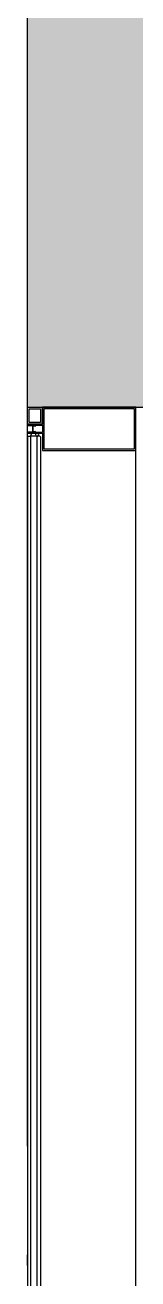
# Model space of a CAD drawing. Extents: x 1980812 to 2578970, y -669191 to 284498.
# Drawn here: x 2538768 to 2538968, y -302999 to -300685 of the extents above; entities that cross this region are included whole.
import ezdxf

# ---------------------------------------------------------------- set-up
doc = ezdxf.new("R2010")
doc.units = 0
doc.header["$LTSCALE"] = 1000
doc.header["$MEASUREMENT"] = 0
doc.linetypes.add('DOTE', pattern=[2.42, 2, -0.2, 0.02, -0.2])
for name, color, linetype in [('A-SECT-MCUT', 1, 'Continuous'), ('A-SECT-MCUT-FINE', 137, 'Continuous'), ('dote', 1, 'DOTE'), ('SPACE_HATCH', 8, 'Continuous'), ('WALL', 4, 'Continuous'), ('WINDOW', 2, 'Continuous'), ('空线', 3, 'Continuous')]:
    doc.layers.add(name, color=color, linetype=linetype)

# ---------------------------------------------------------------- blocks, each defined once
blk = doc.blocks.new('pm5')
at = {"layer": 'A-SECT-MCUT-FINE'}
for p in [(28900, 1531.4, 0), (28900, 1576.8, 0)]:
    blk.add_line(p, (28900, 3020, 0), dxfattribs=at)
blk = doc.blocks.new('pou1')
at = {"layer": 'SPACE_HATCH'}
h = blk.add_hatch(color=256, dxfattribs=at)
h.dxf.hatch_style = 1
h.paths.add_polyline_path([(18500, -250), (14577.7, -250), (10600, -250), (10600, -1350), (10100, -1350), (10100, -250), (3300, -250), (3300, -900), (2900, -900), (2900, -250), (50, -250), (50, -900), (-200, -900), (-200, -700), (-200, 250), (-200, 350), (0, 350), (0, -150), (14577.7, -150), (28900, -150), (28900, 350), (29100, 350), (29100, 250), (29100, -700), (29100, -900), (28850, -900), (28850, -250), (26600, -250), (26600, -900), (26200, -900), (26200, -250), (19000, -250), (19000, -1350), (18500, -1350)])
at = {"layer": 'A-SECT-MCUT', "elevation": 0}
for points in [[(28900, -940), (28900, -900), (29035.6, -900), (29072, -900), (29072, -932.3), (29088.7, -932.3), (29088.7, -933.1), (29085.2, -934), (29084.7, -933.5), (29072, -933.5), (29072, -940), (29072, -946.6), (29084.7, -946.6), (29085.2, -946), (29088.7, -946.9), (29088.7, -947.8), (29072, -947.8), (29072, -980), (29035.6, -980), (28900, -980)], [(29100, -900), (29073, -900), (29073, -931.2), (29100, -931.2)], [(29069, -902.5), (28903, -902.5), (28903, -940), (28903, -977.5), (29069, -977.5)], [(29097, -903), (29076, -903), (29076, -928.2), (29097, -928.2)], [(29089.3, -934.7), (29085.5, -935), (29084.6, -933.9), (29085.2, -933.5), (29085.7, -934), (29089.3, -933.1), (29089.3, -932.3), (29100.5, -932.3), (29100.5, -933.8), (29090.5, -933.8), (29090.5, -946.3), (29100.5, -946.3), (29100.5, -947.8), (29089.3, -947.8), (29089.3, -946.9), (29085.7, -946), (29085.2, -946.6), (29084.6, -946.1), (29085.5, -945), (29089.3, -945.3)]]:
    blk.add_lwpolyline(points, close=True, dxfattribs=at)
at = {"layer": 'A-SECT-MCUT-FINE'}
for p, q in [((29081, -953.7, 0), (29095, -953.7, 0)), ((28900, -1456.6, 0), (28900, -980, 0)), ((28900, -1411.3, 0), (28900, -980, 0)), ((28900, -3650, 0), (28900, -1456.6, 0))]:
    blk.add_line(p, q, dxfattribs=at)
blk.add_circle((29082.2, -950.7, 0), 2.98, dxfattribs=at)
blk.add_arc((29098.8, -951.2, 0), 5.39, 140.5682, 207.9183, dxfattribs=at)
at = {"layer": 'WALL'}
for p, q in [((29100, -700, 0), (29100, 350, 0)), ((29100, -900, 0), (29100, -700, 0)), ((29100, -700, 0), (29100, -700, 0)), ((29100, -900, 0), (28850, -900, 0))]:
    blk.add_line(p, q, dxfattribs=at)
at = {"layer": 'WINDOW'}
for p, q in [((29076, -954.7, 0), (29077, -953.7, 0)), ((29076, -954.7, 0), (29076, -1456.6, 0)), ((29077, -953.7, 0), (29081, -953.7, 0)), ((29081, -953.7, 0), (29082, -954.7, 0)), ((29082, -1456.6, 0), (29082, -954.7, 0)), ((29094, -1456.6, 0), (29094, -953.7, 0)), ((29095, -953.7, 0), (29094, -954.7, 0)), ((29099, -953.7, 0), (29095, -953.7, 0)), ((29100, -954.7, 0), (29099, -953.7, 0)), ((29100, -954.7, 0), (29100, -1456.6, 0)), ((29076, -1456.6, 0), (29076, -2885.3, 0)), ((29082, -2885.3, 0), (29082, -1456.6, 0)), ((29094, -2885.3, 0), (29094, -1456.6, 0)), ((29100, -1456.6, 0), (29100, -2885.3, 0))]:
    blk.add_line(p, q, dxfattribs=at)

msp = doc.modelspace()

# ---------------------------------------------------------------- linework, layer by layer
at = {"layer": 'dote'}
msp.add_line((2538768.4, -317274.3, 0), (2538768.4, -255997.6, 0), dxfattribs=at)

# ---------------------------------------------------------------- block references
at = {"layer": '空线', "xscale": -1, "rotation": 359.9999999999997}
for name, p in [('pou1', (2567868.4, -300490.4, 0)), ('pm5', (2567868.4, -304490.4, 0))]:
    msp.add_blockref(name, p, dxfattribs=at)

doc.saveas('drawing.dxf')
